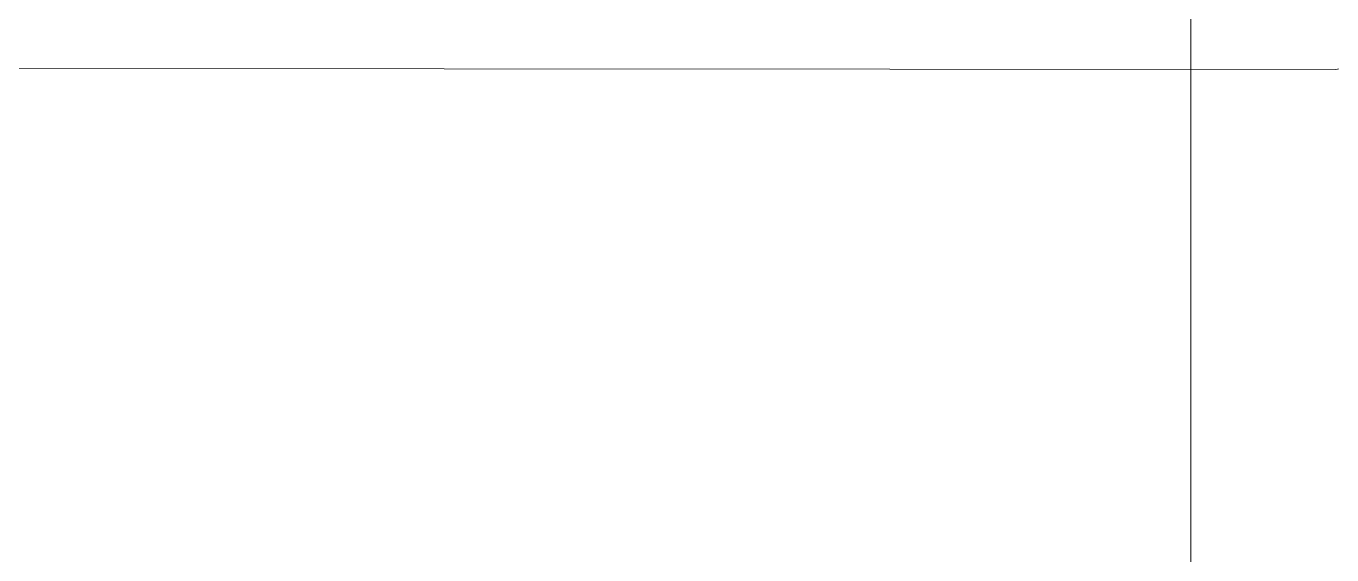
# Model space of a CAD drawing. Header units: millimetres. Extents: x 4739419 to 5837985, y 2291271 to 3446271.
# Drawn here: x 4980647 to 4987896, y 2533118 to 2536050 of the extents above; entities that cross this region are included whole.
import ezdxf

# ---------------------------------------------------------------- set-up
doc = ezdxf.new("R2010")
doc.units = ezdxf.units.MM
doc.layers.add('XR-평면도$0$A-CNTL', color=9, linetype='Continuous', lineweight=15)
doc.layers.add('XR-평면도$0$A-STXS-SETB', color=9, linetype='Continuous', lineweight=20)

# ---------------------------------------------------------------- blocks, each defined once
blk = doc.blocks.new('XR-평면도$0$중심선(210216)')
at = {"layer": 'XR-평면도$0$A-CNTL', "ltscale": 300}
blk.add_lwpolyline([(121000, 206000), (121000, -10000)], dxfattribs=at)

msp = doc.modelspace()

# ---------------------------------------------------------------- linework, layer by layer
at = {"layer": 'XR-평면도$0$A-STXS-SETB', "color": 4, "ltscale": 500}
for points in [[(4844843, 2448034.3), (4871793.3, 2529201.4), (4885107, 2538766.7), (4921455.8, 2539781.8), (4935351.6, 2536975.7), (4940940.5, 2535847.1), (4987917, 2535810), (4995655.5, 2537422.8), (5006000.7, 2539249.3), (5013636.5, 2540415.6), (5049757.1, 2541146.5), (5052755.5, 2538097.1), (5052755.1, 2537762.5), (5052754.7, 2536393.6), (5052875.3, 2532696.5), (5052636.9, 2454063.4), (5052514.7, 2378822.5), (5052275, 2329675.5), (5049244.3, 2326719.8), (4858406.9, 2326348), (4858273.2, 2347939.8), (4826596.4, 2393257.5), (4844842.7, 2448033.4, 0.000241)], [(4844843, 2448034.3), (4871793.3, 2529201.4), (4885107, 2538766.7), (4921455.8, 2539781.8), (4935351.6, 2536975.7), (4940940.5, 2535847.1), (4987917, 2535810), (4995655.5, 2537422.8), (5006000.7, 2539249.3), (5013636.5, 2540415.6), (5049757.1, 2541146.5), (5052755.6, 2538097.1), (5052755.1, 2537762.5), (5052754.7, 2536393.6), (5052875.3, 2532696.5), (5052636.9, 2454063.4), (5052514.7, 2378822.5), (5052275, 2329675.5), (5049244.4, 2326719.8), (4858406.9, 2326348), (4858273.2, 2347939.8), (4826596.4, 2393257.5), (4844842.7, 2448033.4, 0.000241)], [(4844843, 2448034.3), (4871793.3, 2529201.4), (4885107, 2538766.7), (4921455.8, 2539781.8), (4935351.6, 2536975.7), (4940940.5, 2535847.1), (4987917, 2535810), (4995655.5, 2537422.8), (5006000.7, 2539249.3), (5013636.5, 2540415.6), (5049757.1, 2541146.5), (5052755.6, 2538097.1), (5052755.1, 2537762.5), (5052754.7, 2536393.6), (5052875.3, 2532696.5), (5052636.9, 2454063.4), (5052514.7, 2378822.5), (5052275, 2329675.5), (5049244.4, 2326719.8), (4858406.9, 2326348), (4858273.2, 2347939.8), (4826596.4, 2393257.5), (4844842.7, 2448033.4, 0.000241)]]:
    msp.add_lwpolyline(points, format="xyb", close=True, dxfattribs=at)

# ---------------------------------------------------------------- block references
at = {"layer": 'XR-평면도$0$A-CNTL'}
msp.add_blockref('XR-평면도$0$중심선(210216)', (4866111.8, 2336391.2), dxfattribs=at)

doc.saveas('drawing.dxf')
